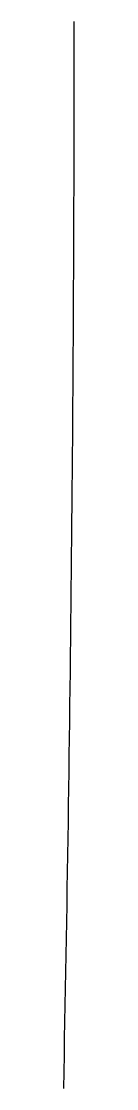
# Model space of a CAD drawing. Header units: inches. Extents: x 9.841 to 9.843, y -0.197 to 0.
import ezdxf

# ---------------------------------------------------------------- set-up
doc = ezdxf.new("R2010")
doc.units = ezdxf.units.IN
doc.header["$MEASUREMENT"] = 0

msp = doc.modelspace()

# ---------------------------------------------------------------- linework, layer by layer
at = {"color": 0, "linetype": 'ByBlock'}
msp.add_arc((0, 0), 9.84252, 358.854008, 360, dxfattribs=at)

doc.saveas('drawing.dxf')
